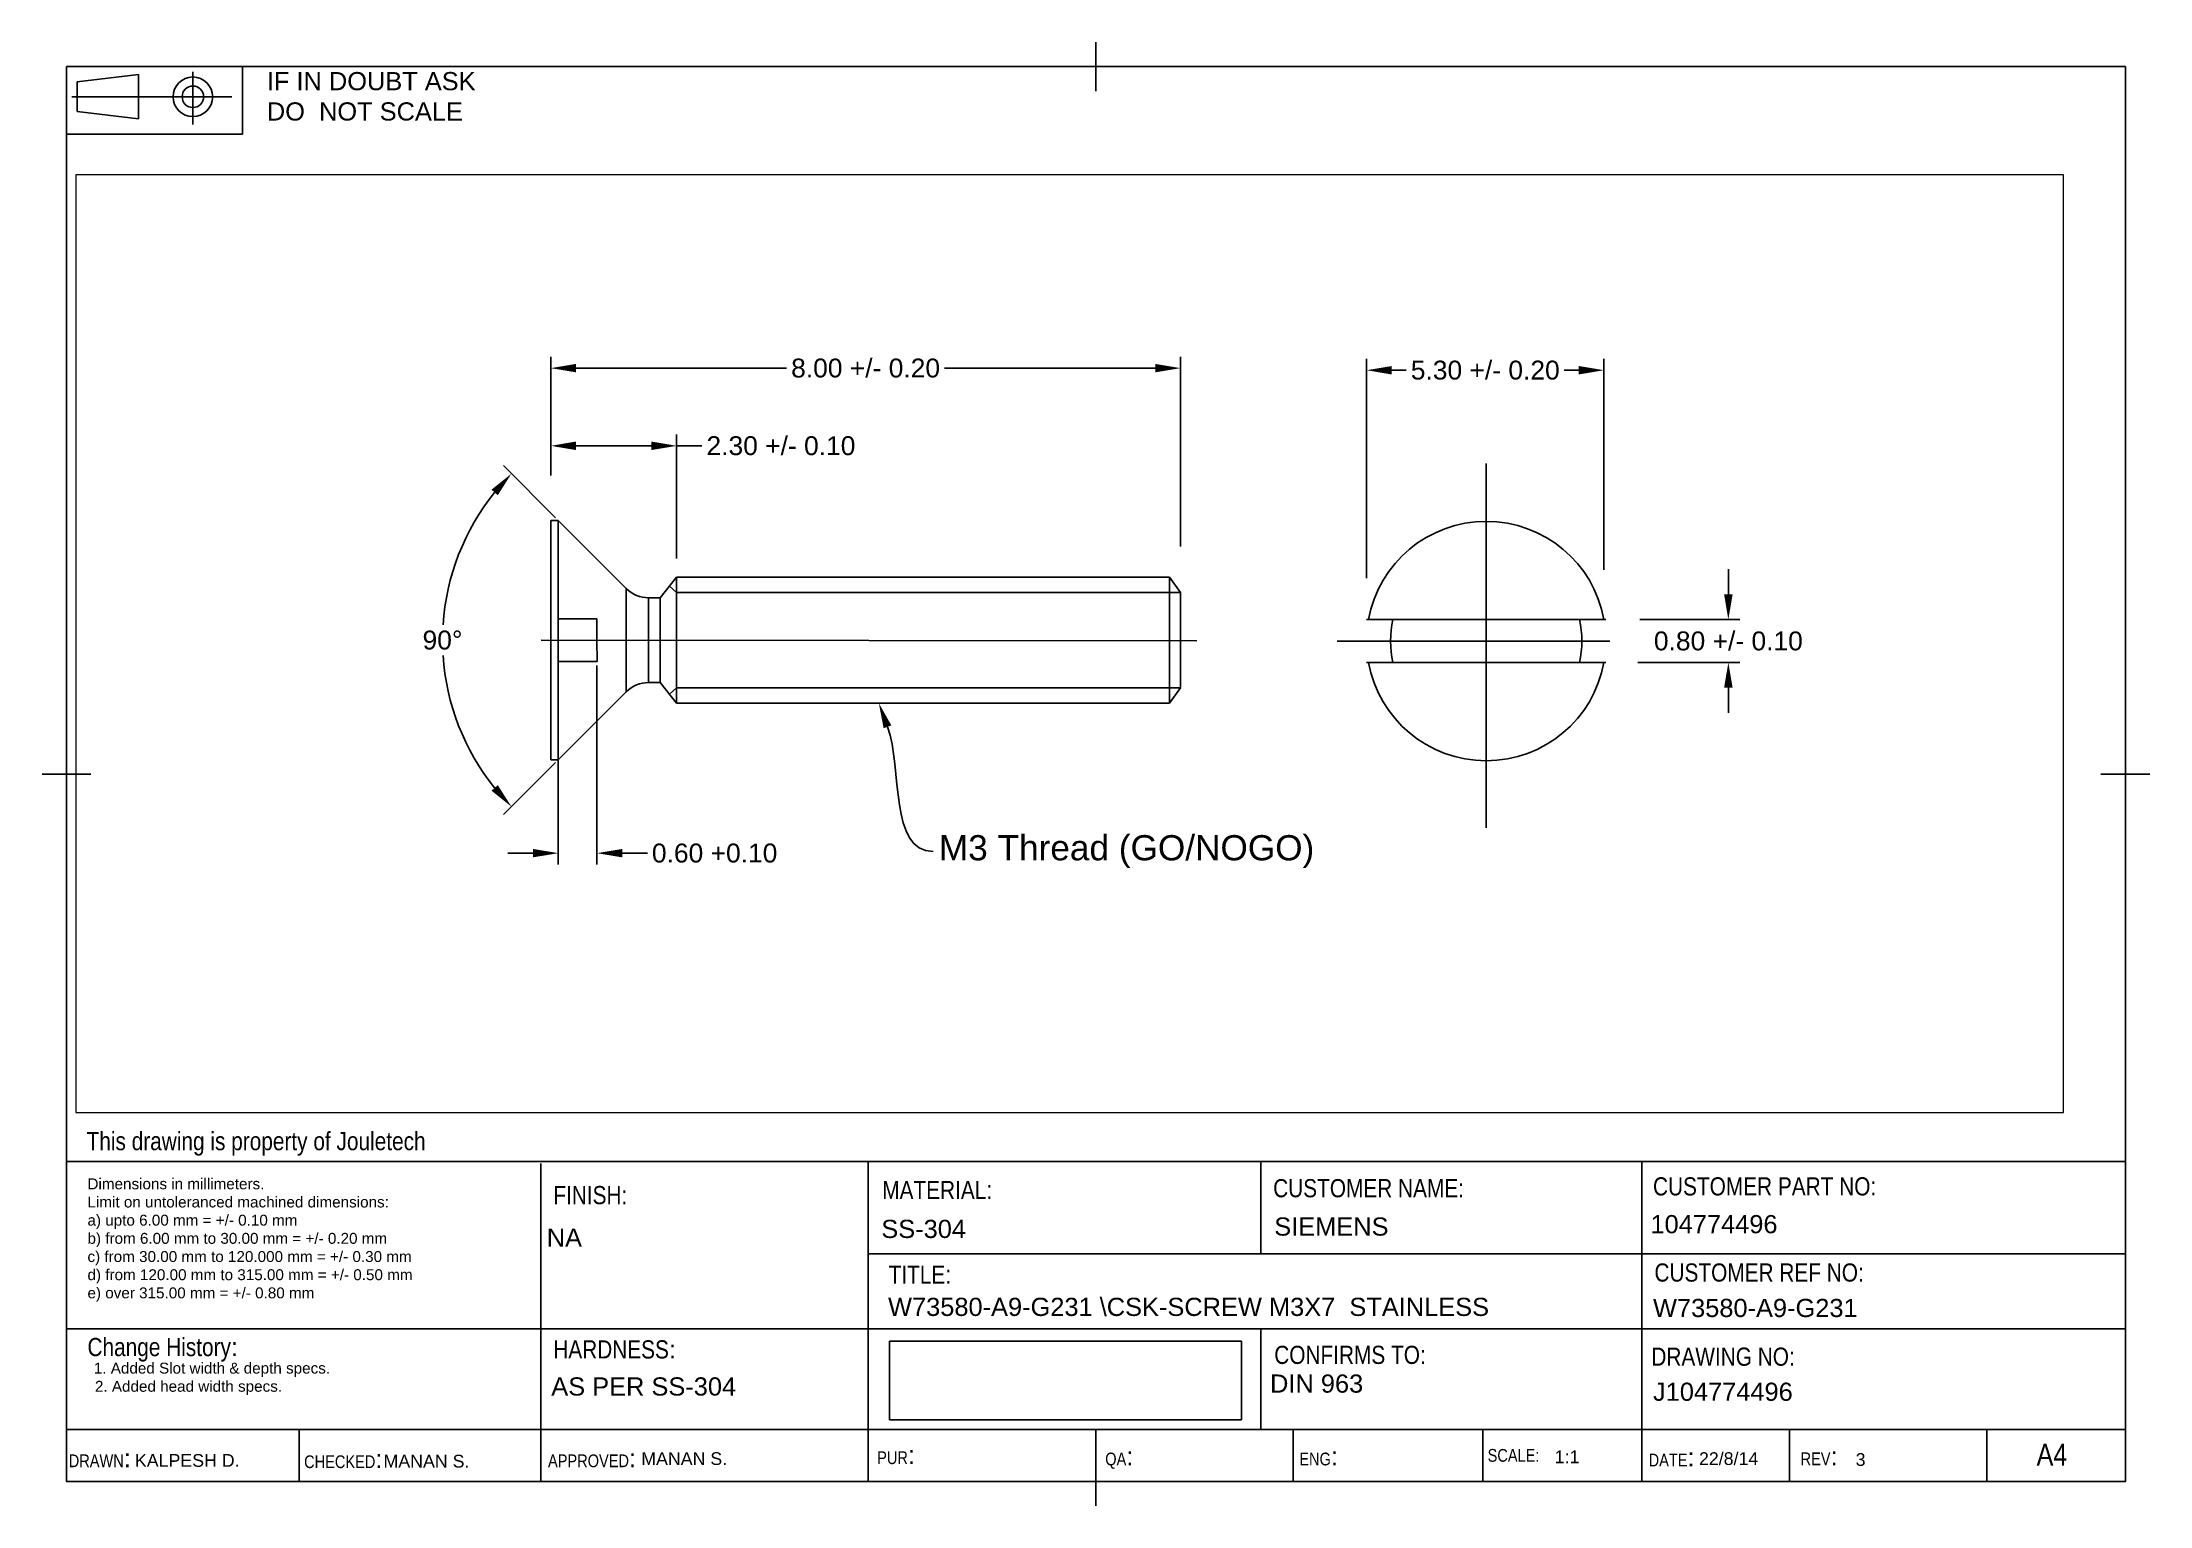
# Paper-space layout 'Layout1' of a CAD drawing. Header units: inches. Extents: x 0.1 to 11.7, y 0.1 to 8.1.
# The model-space entities are those that its viewports show. They can reach past a viewport. Long polylines and large blocks are cut down to what shows.
import ezdxf
from ezdxf import colors
from ezdxf.entities.mleader import LeaderData, LeaderLine
from ezdxf.enums import TextEntityAlignment as Align
from ezdxf.math import Vec2, Vec3

# ---------------------------------------------------------------- set-up
doc = ezdxf.new("R2010")
doc.units = ezdxf.units.IN
doc.header["$MEASUREMENT"] = 0
doc.linetypes.add('CENTER', pattern=[2, 1.25, -0.25, 0.25, -0.25])
for name, color, linetype, lineweight in [('AM_0', 7, 'Continuous', 30), ('AM_10', 7, 'Continuous', 5), ('AM_7', 7, 'CENTER', 5)]:
    doc.layers.add(name, color=color, linetype=linetype, lineweight=lineweight)
doc.layers.add('dims', color=7, linetype='Continuous')
doc.styles.get("Standard").update_dxf_attribs({"font": 'arial.ttf', "height": 0.3})
doc.dimstyles.get("Standard").update_dxf_attribs({"dimtxt": 0.3, "dimasz": 0.4, "dimexe": 0.18, "dimexo": 0.0625, "dimgap": 0.09, "dimtad": 0, "dimtih": 1, "dimtoh": 1, "dimdec": 4, "dimzin": 0, "dimdsep": 46, "dimtxsty": 'Standard', "dimcen": 0.09, "dimadec": 0, "dimazin": 0, "dimtfac": 1, "dimtdec": 4, "dimtofl": 0, "dimtmove": 0, "dimatfit": 3, "dimfxl": 1, "dimtolj": 1, "dimtzin": 0, "dimarcsym": 0})
picture_1 = doc.add_image_def('image1.jpg', size_in_pixel=(313, 70))

# ---------------------------------------------------------------- blocks, each defined once
blk = doc.blocks.new('Jouletech_A4_new3')
for p, q in [((5.748, 8.05), (5.748, 7.781)), ((0.143, 7.832), (0.479, 7.873)), ((0.143, 7.832), (0.143, 7.669)), ((0.479, 7.873), (0.479, 7.628)), ((0.143, 7.669), (0.479, 7.628)), ((0.218, 4.023), (-0.051, 4.023)), ((11.546, 4.023), (11.277, 4.023)), ((0.084, 1.892), (11.412, 1.892)), ((2.693, 1.881), (2.693, 0.131)), ((4.494, 1.892), (4.494, 0.417)), ((8.752, 1.892), (8.752, 0.417)), ((2.693, 0.972), (11.412, 0.972)), ((6.656, 0.972), (6.656, 0.417)), ((0.084, 0.417), (11.412, 0.417)), ((1.363, 0.417), (1.363, 0.131)), ((4.494, 0.417), (4.494, 0.131)), ((5.748, 0.417), (5.748, -0.003)), ((6.833, 0.417), (6.833, 0.131)), ((7.877, 0.417), (7.877, 0.131)), ((8.752, 0.417), (8.752, 0.131))]:
    blk.add_line(p, q)
at = {"linetype": 'CENTER', "lineweight": -2}
for p, q in [((0.779, 7.888), (0.779, 7.598)), ((1.052, 7.545), (1.052, 7.916)), ((0.112, 7.75), (0.993, 7.75)), ((0.084, 7.545), (1.052, 7.545)), ((9.564, 0.417), (9.564, 0.131)), ((10.65, 0.417), (10.65, 0.131))]:
    blk.add_line(p, q, dxfattribs=at)
at = {"lineweight": -2}
for p, q in [((6.656, 1.383), (6.656, 1.892)), ((4.494, 1.383), (8.747, 1.383)), ((8.747, 1.383), (11.414, 1.383)), ((2.693, 0.972), (0.084, 0.972))]:
    blk.add_line(p, q, dxfattribs=at)
blk.add_lwpolyline([(0.084, 7.916), (11.412, 7.916), (11.412, 0.131), (0.084, 0.131)], close=True)
for radius in [0.109, 0.0591]:
    blk.add_circle((0.779, 7.75), radius)
at = {"linetype": 'CENTER', "lineweight": -2, "attachment_point": 1}
for s, width, insert, char_height in [('IF IN DOUBT ASK\\PDO  NOT SCALE   ', 2.21485, (1.186, 7.886), 0.1), ('{\\H0.85714x;Dimensions in millimeters.\\PLimit on untoleranced machined dimensions:\\Pa) upto 6.00 mm = +/- 0.10 mm\\Pb) from 6.00 mm to 30.00 mm = +/- 0.20 mm\\Pc) from 30.00 mm to 120.000 mm = +/- 0.30 mm\\Pd) from 120.00 mm to 315.00 mm = +/- 0.50 mm\\Pe) over 315.00 mm = +/- 0.80 mm}', 2.52522, (0.199, 1.799), 0.07)]:
    blk.add_mtext_dynamic_manual_height_columns(s, width=width, gutter_width=0.5, heights=[0], dxfattribs=dict(at, insert=insert, char_height=char_height))
at = {"attachment_point": 1}
for s, width, insert, char_height in [('{\\fArial Narrow|b0|i0|c0|p34;This drawing is property of Jouletech}', 2.27402, (0.194, 2.054), 0.1), ('{\\fArial Narrow|b0|i0|c0|p34;FINISH:}', 0.3246, (2.762, 1.757), 0.1), ('{\\fArial Narrow|b0|i0|c0|p34;MATERIAL:}', 1.01744, (4.572, 1.785), 0.1), ('{\\fArial Narrow|b0|i0|c0|p34;CUSTOMER NAME: }', 1.57124, (6.723, 1.795), 0.1), ('{\\fArial Narrow|b0|i0|c0|p34;CUSTOMER PART NO: }', 1.75939, (8.813, 1.805), 0.1), ('{\\fArial Narrow|b0|i0|c0|p34;TITLE:}', 1.01744, (4.607, 1.319), 0.1), ('{\\fArial Narrow|b0|i0|c0|p34;CUSTOMER REF NO: }', 2.15497, (8.821, 1.331), 0.1), ('{\\fArial Narrow|b0|i0|c0|p34;Change History}:', 0.98389, (0.199, 0.921), 0.1), ('{\\fArial Narrow|b0|i0|c0|p34;HARDNESS}:', 0.98389, (2.762, 0.908), 0.1), ('{\\fArial Narrow|b0|i0|c0|p34;CONFIRMS TO: }', 1.01744, (6.729, 0.878), 0.1), ('{\\fArial Narrow|b0|i0|c0|p34;DRAWING NO:}', 1.73262, (8.804, 0.868), 0.1), ('{\\fArial Narrow|b0|i0|c0|p34;\\H0.7x;DRAWN}:', 0.3246, (0.096, 0.31), 0.1), ('{\\fArial Narrow|b0|i0|c0|p34;\\H0.7x;CHECKED}:', 0.3246, (1.391, 0.305), 0.1), ('{\\fArial Narrow|b0|i0|c0|p34;\\H0.7x;APPROVED}:', 0.3246, (2.733, 0.31), 0.1), ('{\\fArial Narrow|b0|i0|c0|p34;\\H0.7x;PUR}:', 0.3246, (4.544, 0.327), 0.1), ('{\\fArial Narrow|b0|i0|c0|p34;\\H0.7x;QA}:', 0.3246, (5.799, 0.32), 0.1), ('{\\fArial Narrow|b0|i0|c0|p34;\\H0.7x;ENG}:', 0.3246, (6.867, 0.32), 0.1), ('{\\fArial Narrow|b0|i0|c0|p34;\\H0.7x;SCALE:}', 0.3246, (7.903, 0.31), 0.1), ('{\\fArial Narrow|b0|i0|c0|p34;\\H0.7x;DATE}:', 0.3246, (8.789, 0.314), 0.1), ('{\\fArial Narrow|b0|i0|c0|p34;\\H0.7x;REV}:', 0.3246, (9.625, 0.321), 0.1), ('{\\fArial Narrow|b0|i0|c0|p34;A4}', 0.3246, (10.924, 0.339), 0.12)]:
    blk.add_mtext_dynamic_manual_height_columns(s, width=width, gutter_width=0.5, heights=[0], dxfattribs=dict(at, insert=insert, char_height=char_height))
at = {"color": 251}
blk.add_attdef('SURFACEFINISH', text='', height=0.1, dxfattribs=at).set_placement((2.737, 1.523), align=Align.TOP_LEFT)
at = {"color": 251, "lineweight": -2}
for tag, p in [('MATERIAL', (4.566, 1.471)), ('CUSTNAME', (6.729, 1.484)), ('TITLE', (4.603, 1.041)), ('CUSTREFNO', (8.812, 1.036)), ('DRGNO', (8.812, 0.575))]:
    blk.add_attdef(tag, p, '', height=0.1, dxfattribs=at)
at = {"lineweight": -2}
for tag, p, height in [('CUSTPARTNO', (8.799, 1.497), 0.1), ('DATE', (9.065, 0.222), 0.07)]:
    blk.add_attdef(tag, p, '', height=height, dxfattribs=at)
blk.add_attdef('CHGHIST', text='', height=0.06, dxfattribs=at).set_placement((0.242, 0.786), align=Align.TOP_LEFT)
at = {"color": 251, "linetype": 'CENTER', "lineweight": -2}
for tag, p, height in [('HARDNESS', (2.751, 0.603), 0.1), ('APPROVEDBY', (3.245, 0.222), 0.07), ('SCALE', (8.271, 0.232), 0.07), ('REV#', (9.928, 0.217), 0.07)]:
    blk.add_attdef(tag, p, '', height=height, dxfattribs=at)
for tag, height, p in [('CONFIRMSTO', 0.1, (6.716, 0.72)), ('CHECKBY', 0.07, (1.828, 0.278))]:
    blk.add_attdef(tag, text='', height=height, dxfattribs=at).set_placement(p, align=Align.TOP_LEFT)
at = {"color": 251}
blk.add_attdef('DRAWNBY', (0.459, 0.212), '', height=0.07, dxfattribs=at)
at = {"linetype": 'CENTER', "lineweight": -2}
image = blk.add_image(picture_1, insert=(4.612, 0.471), size_in_units=(1.937, 0.433), dxfattribs=at)
image.dxf.flags = 7
blk = doc.blocks.new('*D7')
at = {"layer": 'Defpoints', "color": 0, "lineweight": -2, "transparency": 16777216}
for p in [(11.129, 5.713), (9.418, 4.781), (12.209, 4.633), (12.209, 2.993), (11.129, 1.913)]:
    blk.add_point(p, dxfattribs=at)
at = {"layer": 'dims', "color": 0, "lineweight": -2, "transparency": 16777216}
for p, q in [((11.085, 5.757), (10.258, 6.584)), ((11.085, 1.869), (10.258, 1.043))]:
    blk.add_line(p, q, dxfattribs=at)
for start, end in [(141.1339, 176.2702), (183.7298, 218.8661)]:
    blk.add_arc((13.029, 3.813), 3.738, start, end, dxfattribs=at)
for points in [[(10.069, 6.203), (10.168, 6.114), (10.385, 6.456)], [(10.168, 1.512), (10.069, 1.423), (10.385, 1.17)]]:
    blk.add_solid(points, dxfattribs=at)
at = {"layer": 'dims', "color": 0, "lineweight": -2, "transparency": 16777216, "insert": (9.291, 3.813), "char_height": 0.3, "attachment_point": 5}
blk.add_mtext('\\A1;90°', dxfattribs=at)
blk = doc.blocks.new('*D8')
at = {"layer": 'Defpoints', "color": 0, "lineweight": -2, "transparency": 16777216}
for p in [(21.009, 8.132), (11.009, 6.365), (21.009, 5.24)]:
    blk.add_point(p, dxfattribs=at)
at = {"layer": 'dims', "color": 0, "lineweight": -2, "transparency": 16777216}
for p, q in [((11.009, 6.428), (11.009, 8.312)), ((11.409, 8.132), (14.755, 8.132)), ((20.609, 8.132), (17.263, 8.132)), ((21.009, 5.302), (21.009, 8.312))]:
    blk.add_line(p, q, dxfattribs=at)
for points in [[(11.409, 8.199), (11.409, 8.066), (11.009, 8.132)], [(20.609, 8.199), (20.609, 8.066), (21.009, 8.132)]]:
    blk.add_solid(points, dxfattribs=at)
at = {"layer": 'dims', "color": 0, "lineweight": -2, "transparency": 16777216, "insert": (16.009, 8.132), "char_height": 0.3, "attachment_point": 5}
blk.add_mtext('\\A1;8.00 +/- 0.20', dxfattribs=at)
blk = doc.blocks.new('*D9')
at = {"layer": 'Defpoints', "color": 0, "lineweight": -2, "transparency": 16777216}
for p in [(27.733, 8.099), (23.964, 4.732), (27.733, 4.865)]:
    blk.add_point(p, dxfattribs=at)
at = {"layer": 'dims', "color": 0, "lineweight": -2, "transparency": 16777216}
for p, q in [((23.964, 4.795), (23.964, 8.279)), ((24.364, 8.099), (24.594, 8.099)), ((27.333, 8.099), (27.102, 8.099)), ((27.733, 4.928), (27.733, 8.279))]:
    blk.add_line(p, q, dxfattribs=at)
for points in [[(24.364, 8.166), (24.364, 8.032), (23.964, 8.099)], [(27.333, 8.166), (27.333, 8.032), (27.733, 8.099)]]:
    blk.add_solid(points, dxfattribs=at)
at = {"layer": 'dims', "color": 0, "lineweight": -2, "transparency": 16777216, "insert": (25.848, 8.099), "char_height": 0.3, "attachment_point": 5}
blk.add_mtext('\\A1;5.30 +/- 0.20', dxfattribs=at)
blk = doc.blocks.new('*D11')
at = {"layer": 'Defpoints', "color": 0, "lineweight": -2, "transparency": 16777216}
for p in [(13.009, 6.899), (11.009, 6.428), (13.009, 5.049)]:
    blk.add_point(p, dxfattribs=at)
at = {"layer": 'dims', "color": 0, "lineweight": -2, "transparency": 16777216}
for p, q in [((11.009, 6.49), (11.009, 7.079)), ((13.009, 5.112), (13.009, 7.079)), ((11.409, 6.899), (12.609, 6.899)), ((13.009, 6.899), (13.409, 6.899))]:
    blk.add_line(p, q, dxfattribs=at)
for points in [[(11.409, 6.966), (11.409, 6.832), (11.009, 6.899)], [(12.609, 6.966), (12.609, 6.832), (13.009, 6.899)]]:
    blk.add_solid(points, dxfattribs=at)
at = {"layer": 'dims', "color": 0, "lineweight": -2, "transparency": 16777216, "insert": (14.665, 6.899), "char_height": 0.3, "attachment_point": 5}
blk.add_mtext('\\A1;2.30 +/- 0.10', dxfattribs=at)
blk = doc.blocks.new('*D12')
at = {"layer": 'Defpoints', "color": 0, "lineweight": -2, "transparency": 16777216}
for p in [(28.239, 4.139), (28.206, 3.46), (29.708, 3.46)]:
    blk.add_point(p, dxfattribs=at)
at = {"layer": 'dims', "color": 0, "lineweight": -2, "transparency": 16777216}
for p, q in [((29.708, 4.539), (29.708, 4.939)), ((28.302, 4.139), (29.888, 4.139)), ((28.268, 3.46), (29.888, 3.46)), ((29.708, 3.06), (29.708, 2.66))]:
    blk.add_line(p, q, dxfattribs=at)
for points in [[(29.641, 4.539), (29.775, 4.539), (29.708, 4.139)], [(29.641, 3.06), (29.775, 3.06), (29.708, 3.46)]]:
    blk.add_solid(points, dxfattribs=at)
at = {"layer": 'dims', "color": 0, "lineweight": -2, "transparency": 16777216, "insert": (29.708, 3.799), "char_height": 0.3, "attachment_point": 5}
blk.add_mtext('\\A1;0.80 +/- 0.10', dxfattribs=at)
blk = doc.blocks.new('*D14')
at = {"layer": 'Defpoints', "color": 0, "lineweight": -2, "transparency": 16777216}
for p in [(11.129, 3.473), (11.744, 3.473), (11.744, 0.431)]:
    blk.add_point(p, dxfattribs=at)
at = {"layer": 'dims', "color": 0, "lineweight": -2, "transparency": 16777216}
for p, q in [((11.129, 3.41), (11.129, 0.251)), ((11.744, 3.41), (11.744, 0.251)), ((10.729, 0.431), (10.329, 0.431)), ((12.144, 0.431), (12.544, 0.431))]:
    blk.add_line(p, q, dxfattribs=at)
for points in [[(10.729, 0.498), (10.729, 0.365), (11.129, 0.431)], [(12.144, 0.498), (12.144, 0.365), (11.744, 0.431)]]:
    blk.add_solid(points, dxfattribs=at)
at = {"layer": 'dims', "color": 0, "lineweight": -2, "transparency": 16777216, "insert": (13.612, 0.431), "char_height": 0.3, "attachment_point": 5}
blk.add_mtext('\\A1;0.60 +0.10', dxfattribs=at)

msp = doc.modelspace()

# ---------------------------------------------------------------- linework, layer by layer
at = {"layer": 'AM_0', "linetype": 'Continuous', "lineweight": -2}
for p, q in [((11.1287, 5.7132), (11.0087, 5.7132)), ((11.0087, 1.9132), (11.0087, 5.7132)), ((12.2087, 4.6332), (11.1287, 5.7132)), ((11.1287, 1.9132), (11.1287, 5.7132)), ((13.0087, 4.8132), (12.7489, 4.48675)), ((20.83511, 4.8132), (13.0087, 4.8132)), ((21.0087, 4.5677), (20.83511, 4.8132)), ((20.83511, 2.8132), (20.83511, 4.8132)), ((12.2087, 2.9932), (12.2087, 4.6332)), ((12.7489, 4.48675), (12.56226, 4.48675)), ((12.56226, 4.48675), (12.56226, 3.13965)), ((12.7489, 3.13965), (12.7489, 4.48675)), ((21.0087, 3.0587), (21.0087, 4.5677)), ((21.0087, 3.0587), (21.0087, 4.5677)), ((12.56226, 3.13965), (12.7489, 3.13965)), ((12.7489, 3.13965), (13.0087, 2.8132)), ((20.83511, 2.8132), (21.0087, 3.0587)), ((11.1287, 1.9132), (12.2087, 2.9932)), ((13.0087, 2.8132), (20.83511, 2.8132)), ((11.0087, 1.9132), (11.1287, 1.9132))]:
    msp.add_line(p, q, dxfattribs=at)
for centre, radius, start, end in [((25.86336, 3.79925), 1.9, 10.291065, 169.708935), ((12.56226, 4.98675), 0.5, 225.000018, 270), ((25.86336, 3.79925), 1.51917, 167.08925, 192.91075), ((25.86336, 3.79925), 1.51917, 347.08925, 12.91075), ((25.86336, 3.79925), 1.9, 190.291065, 349.708935), ((12.56226, 2.63965), 0.5, 90, 135)]:
    msp.add_arc(centre, radius, start, end, dxfattribs=at)
at = {"layer": 'AM_10', "linetype": 'Continuous', "lineweight": -2}
for p, q in [((13.0087, 4.8132), (13.0087, 2.8132)), ((12.89719, 4.67308), (13.0087, 4.5677)), ((21.0087, 4.5677), (13.0087, 4.5677)), ((12.89719, 2.95332), (13.0087, 3.0587)), ((21.0087, 3.0587), (13.0087, 3.0587))]:
    msp.add_line(p, q, dxfattribs=at)
at = {"layer": 'AM_7', "linetype": 'CENTER', "lineweight": -2}
for p, q in [((25.86336, 0.83415), (25.86336, 6.6158)), ((10.8587, 3.8132), (21.93932, 3.80351)), ((23.49734, 3.79925), (27.82586, 3.79925))]:
    msp.add_line(p, q, dxfattribs=at)
at = {"layer": 'dims', "lineweight": -2}
for p, q in [((11.1287, 4.15186), (11.74314, 4.15186)), ((11.74314, 4.15186), (11.74284, 3.81243)), ((23.96365, 4.13868), (27.76336, 4.13868)), ((11.74426, 3.473), (11.74284, 3.81243)), ((11.74426, 3.473), (11.1287, 3.473)), ((23.96306, 3.45982), (27.76336, 3.45982))]:
    msp.add_line(p, q, dxfattribs=at)

# ---------------------------------------------------------------- dimensions: what is measured, and where the dimension line sits
for base, p1, p2, text, picture, middle in [((21.0087, 8.13226), (11.0087, 6.36544), (21.0087, 5.23982), '8.00 +/- 0.20', '*D8', (16.0087, 8.13226)), ((27.73279, 8.09893), (23.96365, 4.73209), (27.73279, 4.86543), '5.30 +/- 0.20', '*D9', (25.84807, 8.09893))]:
    dim = msp.add_linear_dim(base=base, p1=p1, p2=p2, text=text, dimstyle='Standard', dxfattribs=at)
    dim.commit()
    dim.dimension.update_dxf_attribs({"geometry": picture, "text_midpoint": middle, "dimtype": 160})
for base, p1, p2, text, picture, middle in [((13.0087, 6.89887), (11.0087, 6.42794), (13.0087, 5.04925), '2.30 +/- 0.10', '*D11', (14.66504, 6.89887)), ((11.74426, 0.4312), (11.1287, 3.473), (11.74426, 3.473), '0.60 +0.10', '*D14', (13.61182, 0.4312))]:
    dim = msp.add_linear_dim(base=base, p1=p1, p2=p2, text=text, dimstyle='Standard', dxfattribs=at)
    dim.commit()
    dim.dimension.update_dxf_attribs({"geometry": picture, "text_midpoint": middle})
dim = msp.add_angular_dim_2l(base=(9.41793, 4.7807), line1=((11.1287, 1.9132), (12.2087, 2.9932)), line2=((12.2087, 4.6332), (11.1287, 5.7132)), dimstyle='Standard', dxfattribs=at)
dim.commit()
dim.dimension.update_dxf_attribs({"geometry": '*D7', "text_midpoint": (9.29056, 3.8132), "dimtype": 162})
dim = msp.add_linear_dim(base=(29.70799, 3.45982), p1=(28.23937, 4.13868), p2=(28.20599, 3.45982), angle=90, text='0.80 +/- 0.10', dimstyle='Standard', dxfattribs=at)
dim.commit()
dim.dimension.update_dxf_attribs({"geometry": '*D12', "text_midpoint": (29.70799, 3.79925), "dimtype": 160})

# ---------------------------------------------------------------- leaders
ml = msp.add_multileader_mtext('Standard', dxfattribs=at)
ml.set_content('M3 Thread (GO/NOGO)', color=256)
ml.set_leader_properties()
ml.build(insert=Vec2(0, 0))
ml.multileader.update_dxf_attribs({"leader_type": 2, "dogleg_length": 0.36, "arrow_head_size": 0.4})
ctx = ml.context
ctx.base_point, ctx.char_height, ctx.arrow_head_size, ctx.landing_gap_size, ctx.plane_origin = Vec3(17.08244, 0.45838), 0.4, 0.4, 0.09, Vec3(18.26951, 2.8132)
notes = []
notes.append((ctx, [(0, (1, 1, 0), (16.72244, 0.45838), (1, 0), 0.36, [(0, [(16.21874, 2.8132)], 0, [])])]))
ctx.mtext.insert, ctx.mtext.flow_direction = Vec3(17.17244, 0.71718), 5
for ctx, leaders in notes:
    for number, flags, end, landing, length, lines in leaders:
        leader = LeaderData()
        leader.index, (leader.has_last_leader_line, leader.has_dogleg_vector, leader.attachment_direction) = number, flags
        leader.last_leader_point, leader.dogleg_vector, leader.dogleg_length = Vec3(end), Vec3(landing), length
        for number, points, colour, breaks in lines:
            line = LeaderLine()
            line.index, line.vertices, line.color, line.breaks = number, Vec3.list(points), colors.encode_raw_color(colour), breaks
            leader.lines.append(line)
        ctx.leaders.append(leader)

psp = doc.layouts.get("Layout1")

# ---------------------------------------------------------------- block references
at = {"linetype": 'CENTER', "lineweight": -2}
ref = psp.add_blockref('Jouletech_A4_new3', (0.136, 0.063), dxfattribs=at)
ref.add_attrib('APPROVEDBY', 'MANAN S.', (3.382, 0.285), dxfattribs={"color": 7, "linetype": 'CENTER', "lineweight": -2, "height": 0.07})
ref.add_attrib('CHECKBY', 'MANAN S.', dxfattribs={"color": 7, "linetype": 'CENTER', "lineweight": -2, "height": 0.07}).set_placement((1.964, 0.341), align=Align.TOP_LEFT)
ref.add_attrib('SURFACEFINISH_001', 'NA', (2.862, 1.486), dxfattribs={"color": 7, "height": 0.1})
ref.add_attrib('DRAWNBY', 'KALPESH D.', (0.596, 0.275), dxfattribs={"color": 7, "height": 0.07})
ref.add_attrib('HARDNESS', 'AS PER SS-304', (2.887, 0.667), dxfattribs={"color": 7, "linetype": 'CENTER', "lineweight": -2, "height": 0.1})
ref.add_attrib('SCALE', '1:1', (8.408, 0.295), dxfattribs={"color": 7, "linetype": 'CENTER', "lineweight": -2, "height": 0.07})
ref.add_attrib('REV#', '3', (10.064, 0.28), dxfattribs={"color": 7, "linetype": 'CENTER', "lineweight": -2, "height": 0.07})
ref.add_attrib('CONFIRMSTO_001', 'DIN 963', (6.842, 0.683), dxfattribs={"color": 7, "linetype": 'CENTER', "lineweight": -2, "height": 0.1})
ref.add_attrib('TITLE', 'W73580-A9-G231 \\CSK-SCREW M3X7  STAINLESS', (4.74, 1.105), dxfattribs={"color": 7, "lineweight": -2, "height": 0.1})
ref.add_attrib('MATERIAL', 'SS-304', (4.703, 1.534), dxfattribs={"color": 7, "lineweight": -2, "height": 0.1})
ref.add_attrib('CUSTNAME', 'SIEMENS', (6.865, 1.547), dxfattribs={"color": 7, "lineweight": -2, "height": 0.1})
ref.add_attrib('CUSTPARTNO', '104774496', (8.935, 1.56), dxfattribs={"color": 7, "lineweight": -2, "height": 0.1})
ref.add_attrib('CUSTREFNO', 'W73580-A9-G231', (8.949, 1.099), dxfattribs={"color": 7, "lineweight": -2, "height": 0.1})
ref.add_attrib('DRGNO', 'J104774496', (8.949, 0.638), dxfattribs={"color": 7, "lineweight": -2, "height": 0.1})
ref.add_attrib('DATE', '22/8/14', (9.202, 0.285), dxfattribs={"lineweight": -2, "height": 0.07})
ref.add_attrib('CHGHIST_001', '1. Added Slot width & depth specs.', (0.37, 0.788), dxfattribs={"lineweight": -2, "height": 0.06})
ref.add_attrib('CHGHIST_002', '2. Added head width specs.', (0.376, 0.688), dxfattribs={"lineweight": -2, "height": 0.06})

# ---------------------------------------------------------------- viewports
at = {"layer": 'Defpoints', "linetype": 'CENTER', "lineweight": -2, "view_target_point": (19.49107, 2.69088)}
psp.add_viewport(center=(5.739, 4.804), size=(10.936, 5.15849), view_center_point=(-0.24275, 1.06676), view_height=14.8860912, dxfattribs=at)

doc.saveas('drawing.dxf')
